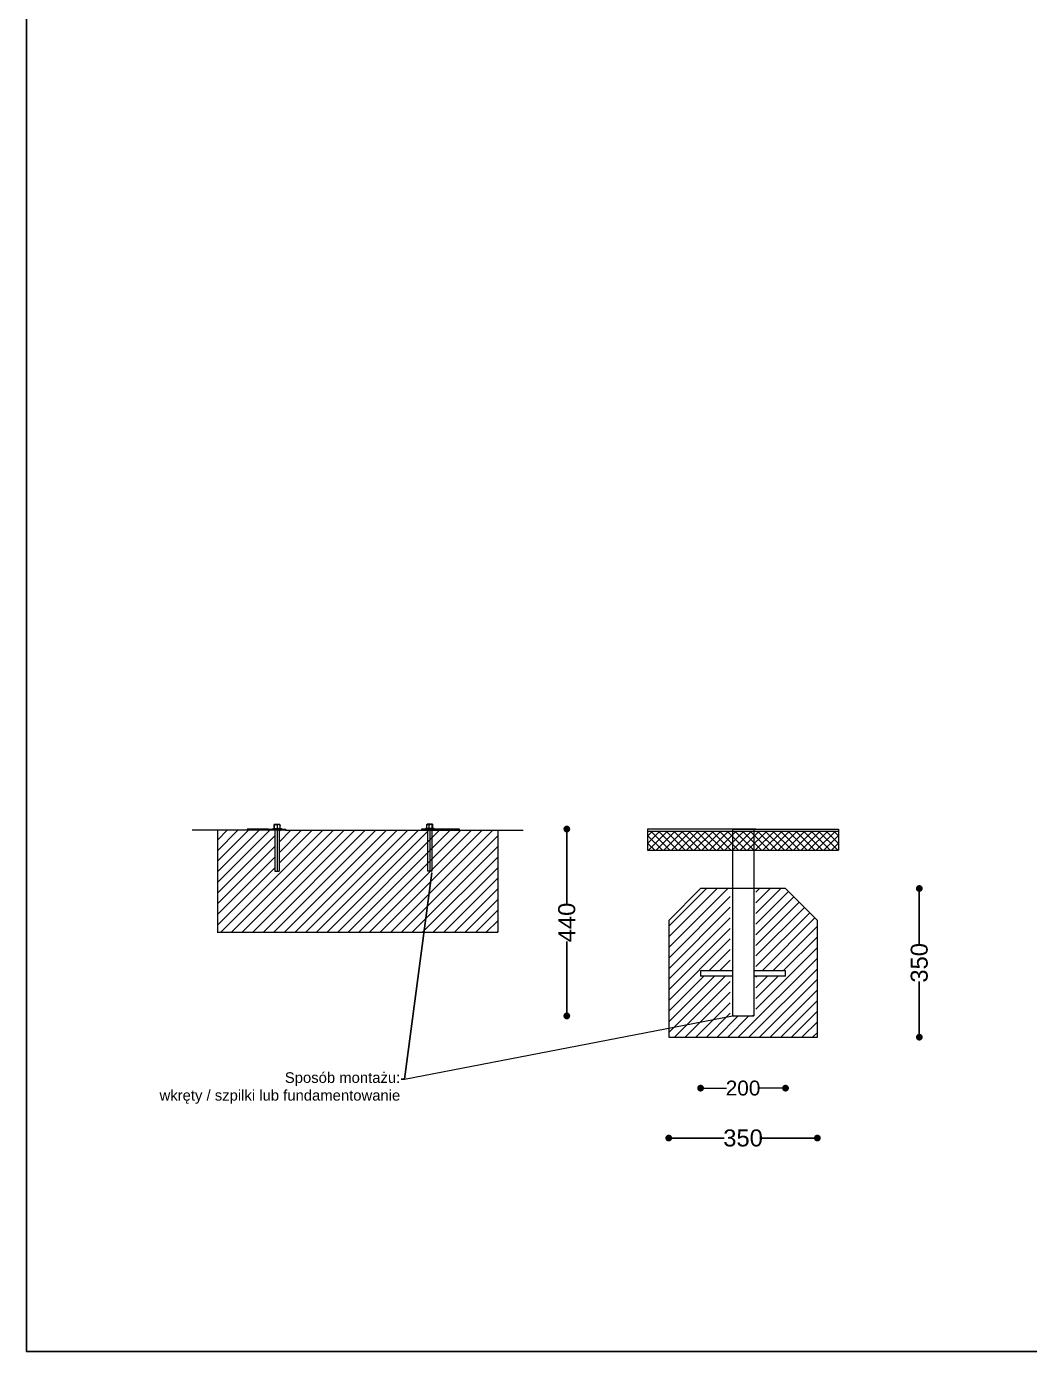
# Model space of a CAD drawing. Header units: millimetres. Extents: x 26080 to 30804, y 14395 to 20634.
# Drawn here: x 26080 to 28442, y 14395 to 17514 of the extents above; entities that cross this region are included whole.
import ezdxf
from ezdxf import colors
from ezdxf.entities.mleader import LeaderData, LeaderLine
from ezdxf.math import Vec2, Vec3

# ---------------------------------------------------------------- set-up
doc = ezdxf.new("R2010")
doc.units = ezdxf.units.MM
doc.header["$LTSCALE"] = 3
doc.layers.add('Krawędzie widoczneARTUR', color=7, linetype='Continuous', lineweight=50)
doc.layers.add('stal', color=7, linetype='Continuous', lineweight=20)
doc.styles.get("Standard").update_dxf_attribs({"font": 'arial.ttf'})
doc.dimstyles.new('MATEUSZ', dxfattribs={"dimtxt": 35, "dimasz": 16, "dimexe": 0.18, "dimexo": 0.0625, "dimgap": 0.09, "dimtad": 0, "dimdec": 0, "dimdsep": 46, "dimtxsty": 'Standard', "dimblk": 'DOT', "dimcen": 0.09, "dimse1": 1, "dimse2": 1, "dimadec": 0, "dimazin": 0, "dimtfac": 1, "dimtdec": 0, "dimtofl": 0, "dimtmove": 0, "dimatfit": 3, "dimfxl": 0, "dimtolj": 1, "dimtzin": 0, "dimlwd": 9, "dimlwe": 9, "dimarcsym": 0})
doc.dimstyles.get("Standard").update_dxf_attribs({"dimtxt": 0.18, "dimasz": 0.18, "dimexe": 0.18, "dimexo": 0.0625, "dimgap": 0.09, "dimtad": 0, "dimtih": 1, "dimtoh": 1, "dimdec": 4, "dimzin": 0, "dimdsep": 46, "dimtxsty": 'Standard', "dimcen": 0.09, "dimadec": 0, "dimazin": 0, "dimtfac": 1, "dimtdec": 4, "dimtofl": 0, "dimtmove": 0, "dimatfit": 3, "dimfxl": 0, "dimtolj": 1, "dimtzin": 0, "dimarcsym": 0})

# ---------------------------------------------------------------- blocks, each defined once
blk = doc.blocks.new('_Dot')
at = {"color": 0, "linetype": 'ByBlock', "lineweight": -2}
blk.add_line((-0.5, 0), (-1, 0), dxfattribs=at)
at = {"color": 0, "linetype": 'ByBlock', "const_width": 0.5}
blk.add_lwpolyline([(-0.25, 0, 1), (0.25, 0, 1)], format="xyb", close=True, dxfattribs=at)
blk = doc.blocks.new('*D9')
at = {"color": 0, "lineweight": -2}
for p, q in [((1138.5, -724.5), (1253.3, -724.5)), ((1456.5, -724.5), (1341.7, -724.5))]:
    blk.add_line(p, q, dxfattribs=at)
at = {"layer": 'Defpoints', "color": 0}
for p in [(1122.5, -487), (1472.5, -487), (1472.5, -724.5)]:
    blk.add_point(p, dxfattribs=at)
at = {"color": 0, "lineweight": -2, "xscale": 16, "yscale": 16, "zscale": 16, "rotation": 180}
blk.add_blockref('_Dot', (1122.5, -724.5), dxfattribs=at)
at = {"color": 0, "lineweight": -2, "xscale": 16, "yscale": 16, "zscale": 16}
blk.add_blockref('_Dot', (1472.5, -724.5), dxfattribs=at)
at = {"color": 0, "lineweight": 15, "insert": (1297.5, -724.5), "char_height": 40, "attachment_point": 5}
blk.add_mtext('\\A1;350', dxfattribs=at)
blk = doc.blocks.new('*D10')
at = {"color": 0, "lineweight": -2}
for p, q in [((1712.5, -153), (1712.5, -267.8)), ((1712.5, -471), (1712.5, -356.2))]:
    blk.add_line(p, q, dxfattribs=at)
at = {"layer": 'Defpoints', "color": 0}
for p in [(1712.5, -137), (1712.5, -137), (1472.5, -487)]:
    blk.add_point(p, dxfattribs=at)
at = {"color": 0, "lineweight": -2, "xscale": 16, "yscale": 16, "zscale": 16}
for p, rotation in [((1712.5, -137), 90), ((1712.5, -487), 270)]:
    blk.add_blockref('_Dot', p, dxfattribs=dict(at, rotation=rotation))
at = {"color": 0, "lineweight": 15, "insert": (1712.5, -312), "char_height": 40, "attachment_point": 5, "rotation": 90}
blk.add_mtext('\\A1;350', dxfattribs=at)
blk = doc.blocks.new('*D11')
at = {"color": 0, "lineweight": -2}
for p, q in [((882.5, -13), (882.5, -172)), ((882.5, -421), (882.5, -262))]:
    blk.add_line(p, q, dxfattribs=at)
at = {"layer": 'Defpoints', "color": 0}
for p in [(1322.5, 3), (882.5, -437), (1320, -437)]:
    blk.add_point(p, dxfattribs=at)
at = {"color": 0, "lineweight": -2, "xscale": 16, "yscale": 16, "zscale": 16}
for p, rotation in [((882.5, 3), 90), ((882.5, -437), 270)]:
    blk.add_blockref('_Dot', p, dxfattribs=dict(at, rotation=rotation))
at = {"color": 0, "lineweight": 15, "insert": (882.5, -217), "char_height": 40, "attachment_point": 5, "rotation": 90}
blk.add_mtext('\\A1;440', dxfattribs=at)
blk = doc.blocks.new('*D12')
at = {"color": 0, "lineweight": 9}
for p, q in [((1213.5, -607), (1258.5, -607)), ((1381.5, -607), (1336.5, -607))]:
    blk.add_line(p, q, dxfattribs=at)
at = {"layer": 'Defpoints', "color": 0}
for p in [(1197.5, -343), (1397.5, -343), (1397.5, -607)]:
    blk.add_point(p, dxfattribs=at)
at = {"color": 0, "lineweight": 9, "xscale": 16, "yscale": 16, "zscale": 16, "rotation": 180}
blk.add_blockref('_Dot', (1197.5, -607), dxfattribs=at)
at = {"color": 0, "lineweight": 9, "xscale": 16, "yscale": 16, "zscale": 16}
blk.add_blockref('_Dot', (1397.5, -607), dxfattribs=at)
at = {"color": 0, "insert": (1297.5, -607), "char_height": 35, "attachment_point": 5}
blk.add_mtext('\\A1;200', dxfattribs=at)
blk = doc.blocks.new('MOCOWANIE')
at = {"lineweight": 9}
h = blk.add_hatch(dxfattribs=at)
h.set_pattern_fill('JIS_WOOD', color=256, scale=25)
h.set_pattern_definition([(45, (-2381.82, -1962.995), (-12.5, 12.5), [])])
h.paths.add_polyline_path([(574.7, 0), (560, 0), (220, 0), (205.3, 0), (205.3, -96.1), (195, -96), (195, 0), (140, 0), (60, 0), (60, -240), (720, -240), (720, 0), (640, 0), (585, 0), (585, 0), (574.7, 0)])
h = blk.add_hatch(dxfattribs=at)
h.set_pattern_fill('ANSI37', color=256, scale=4)
h.set_pattern_definition([(45, (-816.598, -2153.975), (-8.980256, 8.980256), []), (135, (-816.598, -2153.975), (-8.980256, -8.980256), [])])
h.paths.add_polyline_path([(1272.5, -2), (1072.5, -2), (1072.5, -47), (1272.5, -47)])
h.paths.add_polyline_path([(1322.5, -2), (1272.5, -2), (1272.5, -47), (1322.5, -47)])
h.paths.add_polyline_path([(1522.5, -2), (1322.5, -2), (1322.5, -47), (1522.5, -47)])
h = blk.add_hatch(dxfattribs=at)
h.set_pattern_fill('JIS_WOOD', color=256, scale=25)
h.set_pattern_definition([(45, (-15721.51, -12568), (-12.5, 12.5), [])])
h.paths.add_polyline_path([(1267.5, -137), (1197.5, -137), (1122.5, -212), (1122.5, -487), (1322.5, -487), (1472.5, -487), (1472.5, -212), (1397.5, -137), (1327.5, -137), (1327.5, -331), (1397.5, -331), (1397.5, -343), (1327.5, -343), (1327.5, -437), (1267.5, -437), (1267.5, -343), (1197.5, -343), (1197.5, -331), (1267.5, -331)])
for p, q in [((140, 0), (0, 0)), ((140, 0), (60, 0)), ((60, 0), (60, -240)), ((180, 3), (130, 3)), ((130, 3), (130, 0)), ((140, 3), (180, 3)), ((140, 3), (220, 3)), ((220, 0), (140, 0)), ((220, 3), (220, 0)), ((220, 3), (220, 0)), ((220, 0), (560, 0)), ((580, 3), (540, 3)), ((540, 3), (540, 0)), ((630, 3), (550, 3)), ((550, 0), (630, 0)), ((620, 3), (570, 3)), ((590, 3), (630, 3)), ((630, 0), (630, 3)), ((630, 0), (780, 0)), ((640, 0), (720, 0)), ((720, 0), (720, -240)), ((1272.5, 3), (1072.5, 3)), ((1072.5, 3), (1072.5, -47)), ((1072.5, 3), (1072.5, -2)), ((1327.5, 3), (1267.5, 3)), ((1322.5, 3), (1272.5, 3)), ((1272.5, 3), (1322.5, 3)), ((1272.5, 3), (1272.5, -437)), ((1322.5, 3), (1522.5, 3)), ((1322.5, 3), (1322.5, -437)), ((1522.5, 3), (1522.5, -47)), ((1072.5, -2), (1522.5, -2)), ((1072.5, -47), (1522.5, -47)), ((1122.5, -212), (1197.5, -137)), ((1397.5, -137), (1197.5, -137)), ((1472.5, -212), (1397.5, -137)), ((1122.5, -212), (1122.5, -487)), ((1472.5, -487), (1472.5, -212)), ((58.9, -240), (720, -240)), ((1122.5, -487), (1322.5, -487)), ((1322.5, -487), (1472.5, -487))]:
    blk.add_line(p, q, dxfattribs=at)
at = {"lineweight": 15}
blk.add_line((500.3, -585.7), (1272.5, -437), dxfattribs=at)
at = {"layer": 'Krawędzie widoczneARTUR', "lineweight": 9}
for p, q in [((190, 4), (210.3, 4)), ((190, 4), (190, 3)), ((193.2, 4.7), (193.2, 11.7)), ((194, 14.2), (205.9, 14.2)), ((194.3, 4.7), (194.3, 11.7)), ((195.3, 4), (195.3, 3)), ((201.3, 4.7), (201.3, 11.7)), ((205.9, 14.2), (206.5, 14.2)), ((207.2, 4.7), (207.2, 11.7)), ((570, 4), (549.7, 4)), ((552.8, 4.7), (552.8, 11.7)), ((554.1, 14.2), (553.5, 14.2)), ((566, 14.2), (554.1, 14.2)), ((558.7, 4.7), (558.7, 11.7)), ((564.7, 4), (564.7, 3)), ((565.7, 4.7), (565.7, 11.7)), ((566.8, 4.7), (566.8, 11.7)), ((570, 4), (570, 3)), ((1197.5, -331), (1197.5, -343)), ((1272.5, -331), (1197.5, -331)), ((1272.5, -343), (1197.5, -343)), ((1397.5, -331), (1322.5, -331)), ((1397.5, -343), (1322.5, -343)), ((1397.5, -343), (1397.5, -331)), ((1272.5, -437), (1322.5, -437)), ((1275, -437), (1272.5, -437)), ((1322.5, -437), (1320, -437))]:
    blk.add_line(p, q, dxfattribs=at)
at = {"layer": 'Krawędzie widoczneARTUR', "lineweight": 9, "flags": 128}
for points in [[(193.2, 11.7), (193.2, 12.1), (193.3, 12.4), (193.3, 12.7), (193.3, 13), (193.4, 13.3), (193.4, 13.5), (193.5, 13.6), (193.5, 13.8), (193.6, 13.9), (193.7, 13.9), (193.7, 14), (193.8, 14), (193.8, 14), (193.9, 13.9), (193.9, 13.9), (194, 13.8), (194, 13.6), (194.1, 13.5), (194.2, 13.3), (194.2, 13), (194.2, 12.7), (194.3, 12.4), (194.3, 12.1), (194.3, 11.7)], [(193.2, 4.7), (193.2, 4.7), (193.2, 4.7), (193.2, 4.6), (193.2, 4.6), (193.2, 4.6), (193.2, 4.5), (193.2, 4.5), (193.2, 4.5), (193.2, 4.4), (193.2, 4.4), (193.2, 4.4), (193.3, 4.3), (193.3, 4.3), (193.3, 4.3), (193.3, 4.2), (193.3, 4.2), (193.3, 4.2), (193.3, 4.1), (193.3, 4.1), (193.3, 4.1), (193.3, 4.1), (193.3, 4), (193.4, 4), (193.4, 4)], [(194, 14.2), (193.8, 14.1), (193.6, 13.9)], [(194.3, 11.7), (194.4, 12.1), (194.6, 12.4), (194.8, 12.7), (195.1, 13), (195.4, 13.3), (195.7, 13.5), (196, 13.6), (196.3, 13.8), (196.7, 13.9), (197.1, 13.9), (197.4, 14), (197.8, 14), (198.2, 14), (198.5, 13.9), (198.9, 13.9), (199.3, 13.8), (199.6, 13.7), (199.9, 13.5), (200.3, 13.3), (200.5, 13), (200.8, 12.7), (201, 12.4), (201.2, 12.1), (201.3, 11.7)], [(194.3, 4.7), (194.3, 4.7), (194.3, 4.7), (194.3, 4.6), (194.3, 4.6), (194.3, 4.6), (194.3, 4.5), (194.3, 4.5), (194.3, 4.5), (194.3, 4.4), (194.3, 4.4), (194.3, 4.4), (194.3, 4.3), (194.4, 4.3), (194.4, 4.3), (194.4, 4.2), (194.4, 4.2), (194.4, 4.2), (194.4, 4.1), (194.4, 4.1), (194.4, 4.1), (194.4, 4.1), (194.4, 4), (194.4, 4), (194.4, 4)], [(207, 12.3), (206.9, 12.6), (206.7, 12.9), (206.5, 13.1), (206.3, 13.3), (206.1, 13.5), (205.9, 13.6), (205.6, 13.7), (205.4, 13.8), (205.1, 13.9), (204.9, 13.9), (204.6, 14), (204.4, 14), (204.1, 14), (203.8, 14), (203.6, 13.9), (203.3, 13.9), (203.1, 13.8), (202.8, 13.7), (202.6, 13.6), (202.3, 13.3), (202, 13), (201.7, 12.6), (201.5, 12.2), (201.3, 11.7)], [(201.3, 4.7), (201.3, 4.7), (201.3, 4.7), (201.3, 4.6), (201.3, 4.6), (201.3, 4.6), (201.3, 4.5), (201.3, 4.5), (201.3, 4.5), (201.3, 4.4), (201.3, 4.4), (201.3, 4.4), (201.3, 4.3), (201.3, 4.3), (201.3, 4.3), (201.3, 4.2), (201.3, 4.2), (201.3, 4.2), (201.3, 4.1), (201.3, 4.1), (201.3, 4.1), (201.3, 4.1), (201.3, 4), (201.3, 4), (201.3, 4)], [(206.8, 13.9), (206.6, 14.1), (206.5, 14.2)], [(207.2, 11.7), (207.2, 11.8), (207.2, 12), (207.2, 12.1), (207.2, 12.3), (207.2, 12.4), (207.2, 12.5), (207.1, 12.7), (207.1, 12.8), (207.1, 12.9), (207.1, 13), (207.1, 13.1), (207.1, 13.2), (207, 13.3), (207, 13.4), (207, 13.5), (207, 13.5), (207, 13.6), (206.9, 13.7), (206.9, 13.7), (206.9, 13.8), (206.9, 13.8), (206.9, 13.8), (206.8, 13.9), (206.8, 13.9)], [(207, 12.3), (207, 12.3), (207, 12.3), (207, 12.3), (207, 12.2), (207.1, 12.2), (207.1, 12.2), (207.1, 12.2), (207.1, 12.1), (207.1, 12.1), (207.1, 12.1), (207.1, 12), (207.1, 12), (207.1, 12), (207.1, 12), (207.2, 11.9), (207.2, 11.9), (207.2, 11.9), (207.2, 11.9), (207.2, 11.8), (207.2, 11.8), (207.2, 11.8), (207.2, 11.7), (207.2, 11.7), (207.2, 11.7)], [(207.2, 4.7), (207.2, 4.7), (207.2, 4.7), (207.2, 4.6), (207.2, 4.6), (207.2, 4.6), (207.2, 4.5), (207.2, 4.5), (207.2, 4.5), (207.2, 4.4), (207.2, 4.4), (207.2, 4.4), (207.2, 4.3), (207.2, 4.3), (207.2, 4.3), (207.2, 4.2), (207.2, 4.2), (207.1, 4.2), (207.1, 4.1), (207.1, 4.1), (207.1, 4.1), (207.1, 4.1), (207.1, 4), (207.1, 4), (207.1, 4)], [(552.8, 11.7), (552.8, 11.8), (552.8, 12), (552.8, 12.1), (552.8, 12.3), (552.8, 12.4), (552.8, 12.5), (552.9, 12.7), (552.9, 12.8), (552.9, 12.9), (552.9, 13), (552.9, 13.1), (552.9, 13.2), (553, 13.3), (553, 13.4), (553, 13.5), (553, 13.5), (553, 13.6), (553.1, 13.7), (553.1, 13.7), (553.1, 13.8), (553.1, 13.8), (553.1, 13.8), (553.2, 13.9), (553.2, 13.9)], [(553, 12.3), (553, 12.3), (553, 12.3), (553, 12.3), (553, 12.2), (552.9, 12.2), (552.9, 12.2), (552.9, 12.2), (552.9, 12.1), (552.9, 12.1), (552.9, 12.1), (552.9, 12), (552.9, 12), (552.9, 12), (552.9, 12), (552.8, 11.9), (552.8, 11.9), (552.8, 11.9), (552.8, 11.9), (552.8, 11.8), (552.8, 11.8), (552.8, 11.8), (552.8, 11.7), (552.8, 11.7), (552.8, 11.7)], [(552.8, 4.7), (552.8, 4.7), (552.8, 4.7), (552.8, 4.6), (552.8, 4.6), (552.8, 4.6), (552.8, 4.5), (552.8, 4.5), (552.8, 4.5), (552.8, 4.4), (552.8, 4.4), (552.8, 4.4), (552.8, 4.3), (552.8, 4.3), (552.8, 4.3), (552.8, 4.2), (552.8, 4.2), (552.9, 4.2), (552.9, 4.1), (552.9, 4.1), (552.9, 4.1), (552.9, 4.1), (552.9, 4), (552.9, 4), (552.9, 4)], [(553, 12.3), (553.1, 12.6), (553.3, 12.9), (553.5, 13.1), (553.7, 13.3), (553.9, 13.5), (554.1, 13.6), (554.4, 13.7), (554.6, 13.8), (554.9, 13.9), (555.1, 13.9), (555.4, 14), (555.6, 14), (555.9, 14), (556.2, 14), (556.4, 13.9), (556.7, 13.9), (556.9, 13.8), (557.2, 13.7), (557.4, 13.6), (557.7, 13.3), (558, 13), (558.3, 12.6), (558.5, 12.2), (558.7, 11.7)], [(553.2, 13.9), (553.4, 14.1), (553.5, 14.2)], [(565.7, 11.7), (565.6, 12.1), (565.4, 12.4), (565.2, 12.7), (564.9, 13), (564.6, 13.3), (564.3, 13.5), (564, 13.6), (563.7, 13.8), (563.3, 13.9), (562.9, 13.9), (562.6, 14), (562.2, 14), (561.8, 14), (561.5, 13.9), (561.1, 13.9), (560.7, 13.8), (560.4, 13.7), (560.1, 13.5), (559.7, 13.3), (559.5, 13), (559.2, 12.7), (559, 12.4), (558.8, 12.1), (558.7, 11.7)], [(558.7, 4.7), (558.7, 4.7), (558.7, 4.7), (558.7, 4.6), (558.7, 4.6), (558.7, 4.6), (558.7, 4.5), (558.7, 4.5), (558.7, 4.5), (558.7, 4.4), (558.7, 4.4), (558.7, 4.4), (558.7, 4.3), (558.7, 4.3), (558.7, 4.3), (558.7, 4.2), (558.7, 4.2), (558.7, 4.2), (558.7, 4.1), (558.7, 4.1), (558.7, 4.1), (558.7, 4.1), (558.7, 4), (558.7, 4), (558.7, 4)], [(565.7, 4.7), (565.7, 4.7), (565.7, 4.7), (565.7, 4.6), (565.7, 4.6), (565.7, 4.6), (565.7, 4.5), (565.7, 4.5), (565.7, 4.5), (565.7, 4.4), (565.7, 4.4), (565.7, 4.4), (565.7, 4.3), (565.6, 4.3), (565.6, 4.3), (565.6, 4.2), (565.6, 4.2), (565.6, 4.2), (565.6, 4.1), (565.6, 4.1), (565.6, 4.1), (565.6, 4.1), (565.6, 4), (565.6, 4), (565.6, 4)], [(566.8, 11.7), (566.8, 12.1), (566.7, 12.4), (566.7, 12.7), (566.7, 13), (566.6, 13.3), (566.6, 13.5), (566.5, 13.6), (566.5, 13.8), (566.4, 13.9), (566.3, 13.9), (566.3, 14), (566.2, 14), (566.2, 14), (566.1, 13.9), (566.1, 13.9), (566, 13.8), (566, 13.6), (565.9, 13.5), (565.8, 13.3), (565.8, 13), (565.8, 12.7), (565.7, 12.4), (565.7, 12.1), (565.7, 11.7)], [(566, 14.2), (566.2, 14.1), (566.4, 13.9)], [(566.8, 4.7), (566.8, 4.7), (566.8, 4.7), (566.8, 4.6), (566.8, 4.6), (566.8, 4.6), (566.8, 4.5), (566.8, 4.5), (566.8, 4.5), (566.8, 4.4), (566.8, 4.4), (566.8, 4.4), (566.7, 4.3), (566.7, 4.3), (566.7, 4.3), (566.7, 4.2), (566.7, 4.2), (566.7, 4.2), (566.7, 4.1), (566.7, 4.1), (566.7, 4.1), (566.7, 4.1), (566.7, 4), (566.6, 4), (566.6, 4)]]:
    blk.add_lwpolyline(points, dxfattribs=at)
at = {"layer": 'stal', "lineweight": 9}
for p, q in [((190, 3), (195, 3)), ((195, 3), (195, -96)), ((195, 3), (200.3, 3)), ((200.3, 3), (200.3, -96.1)), ((207.1, 4), (204.1, 4)), ((210.3, 3), (205.3, 3)), ((205.3, 3), (205.3, -96.1)), ((210.3, 4), (210.3, 3)), ((549.7, 4), (549.7, 3)), ((549.7, 3), (554.7, 3)), ((552.9, 4), (555.9, 4)), ((554.7, 3), (554.7, -96.1)), ((565, 3), (559.7, 3)), ((559.7, 3), (559.7, -96.1)), ((570, 3), (565, 3)), ((565, 3), (565, -96)), ((195, -96), (205.3, -96.1)), ((565, -96), (554.7, -96.1))]:
    blk.add_line(p, q, dxfattribs=at)
at = {"lineweight": 15}
for base, p1, p2, picture, middle in [((882.5, -437), (1322.5, 3), (1320, -437), '*D11', (882.5, -217)), ((1712.5, -137), (1472.5, -487), (1712.5, -137), '*D10', (1712.5, -312))]:
    dim = blk.add_linear_dim(base=base, p1=p1, p2=p2, angle=90, dimstyle='Standard', override={"dimtxt": 40, "dimasz": 16, "dimtih": 0, "dimtoh": 0, "dimdec": 0, "dimblk": 'Dot', "dimse1": 1, "dimse2": 1, "dimtdec": 0}, dxfattribs=at)
    dim.commit()
    dim.dimension.update_dxf_attribs({"geometry": picture, "text_midpoint": middle})
dim = blk.add_linear_dim(base=(1397.5, -607), p1=(1197.5, -343), p2=(1397.5, -343), dimstyle='MATEUSZ')
dim.commit()
dim.dimension.update_dxf_attribs({"geometry": '*D12', "text_midpoint": (1297.5, -607)})
dim = blk.add_linear_dim(base=(1472.5, -724.5), p1=(1122.5, -487), p2=(1472.5, -487), dimstyle='Standard', override={"dimtxt": 40, "dimasz": 16, "dimtih": 0, "dimtoh": 0, "dimdec": 0, "dimblk": 'Dot', "dimse1": 1, "dimse2": 1, "dimtdec": 0}, dxfattribs=at)
dim.commit()
dim.dimension.update_dxf_attribs({"geometry": '*D9', "text_midpoint": (1297.5, -724.5)})
ml = blk.add_multileader_mtext('Standard', dxfattribs=at)
ml.set_content('Sposób montażu:\\Pwkręty / szpilki lub fundamentowanie', color=256)
ml.set_leader_properties()
ml.build(insert=Vec2(0, 0))
ctx = ml.context
ctx.base_point, ctx.char_height, ctx.plane_origin = Vec3(-77, -585.7), 25, Vec3(585, -96)
ctx.text_align_type = 2
notes = []
notes.append((ctx, [(1, (1, 1, 0), (500.3, -585.7), (-1, 0), 8, [(0, [(565, -96)], 0, [])])]))
ctx.mtext.insert, ctx.mtext.alignment, ctx.mtext.flow_direction = Vec3(490.3, -569.6), 3, 5
for ctx, leaders in notes:
    for number, flags, end, landing, length, lines in leaders:
        leader = LeaderData()
        leader.index, (leader.has_last_leader_line, leader.has_dogleg_vector, leader.attachment_direction) = number, flags
        leader.last_leader_point, leader.dogleg_vector, leader.dogleg_length = Vec3(end), Vec3(landing), length
        for number, points, colour, breaks in lines:
            line = LeaderLine()
            line.index, line.vertices, line.color, line.breaks = number, Vec3.list(points), colors.encode_raw_color(colour), breaks
            leader.lines.append(line)
        ctx.leaders.append(leader)

msp = doc.modelspace()

# ---------------------------------------------------------------- linework, layer by layer
msp.add_lwpolyline([(26080.1, 20633.8), (30803.7, 20633.8), (30803.7, 14394.7), (26080.1, 14394.7)], close=True)

# ---------------------------------------------------------------- block references
msp.add_blockref('MOCOWANIE', (26469.9, 15621.7))

doc.saveas('drawing.dxf')
